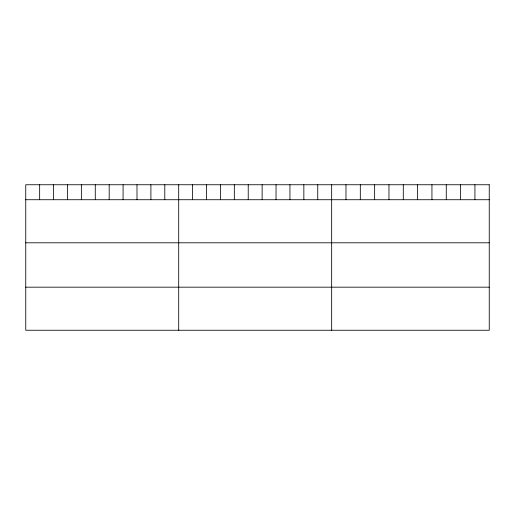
<?xml version="1.0" encoding="UTF-8"?>
<svg xmlns="http://www.w3.org/2000/svg" width="515" height="515" viewBox="0 0 515 515"><rect width="100%" height="100%" fill="white"/><g stroke="black" fill="none" stroke-linecap="round" stroke-linejoin="round"><path stroke-width="0.77" d="M25.75 199.723L489.25 199.723M25.75 242.797L489.25 242.797M25.75 287.177L489.25 287.177M474.927 184.75L474.927 199.723M460.597 184.75L460.597 199.723M446.273 184.75L446.273 199.723M431.943 184.75L431.943 199.723M417.62 184.75L417.62 199.723M403.29 184.75L403.29 199.723M388.967 184.75L388.967 199.723M374.637 184.75L374.637 199.723M360.313 184.75L360.313 199.723M345.983 184.75L345.983 199.723M331.66 184.75L331.66 330.25M317.755 184.75L317.755 199.723M303.85 184.75L303.85 199.723M289.945 184.75L289.945 199.723M276.04 184.75L276.04 199.723M262.135 184.75L262.135 199.723M248.23 184.75L248.23 199.723M234.325 184.75L234.325 199.723M220.42 184.75L220.42 199.723M206.515 184.75L206.515 199.723M192.61 184.75L192.61 199.723M178.705 184.75L178.705 330.25M164.8 184.75L164.8 199.723M150.895 184.75L150.895 199.723M136.99 184.75L136.99 199.723M123.085 184.75L123.085 199.723M109.18 184.75L109.18 199.723M95.275 184.75L95.275 199.723M81.37 184.75L81.37 199.723M67.465 184.75L67.465 199.723M53.56 184.75L53.56 199.723M39.655 184.75L39.655 199.723M489.25 184.75L25.75 184.75L25.75 330.25L489.25 330.25L489.25 184.75"/></g></svg>
